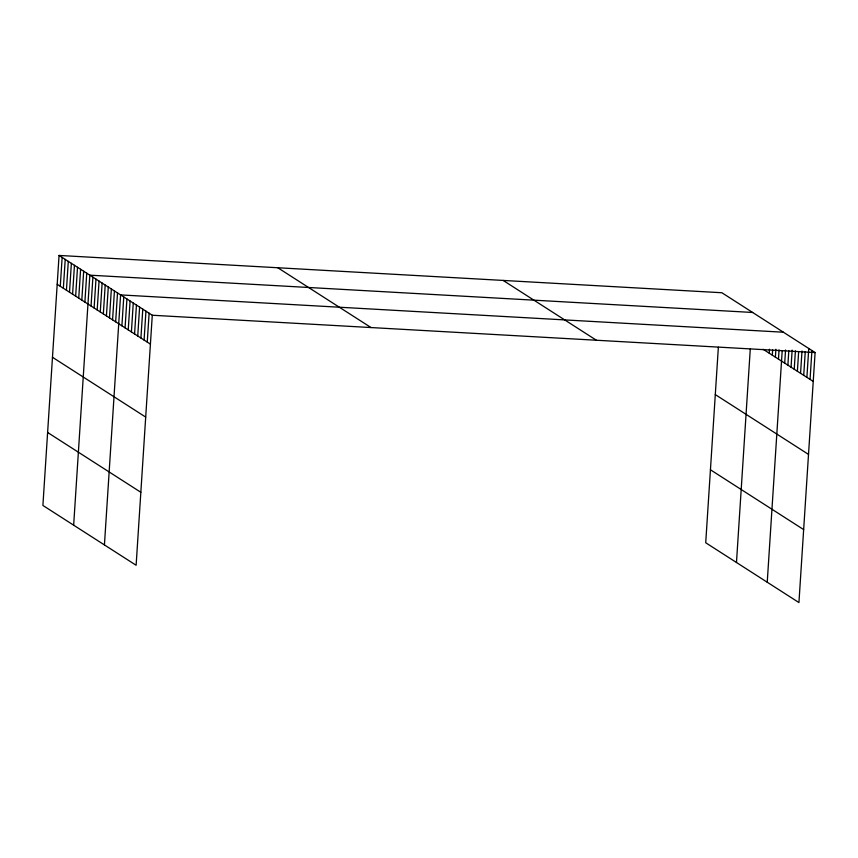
<?xml version="1.0" encoding="UTF-8"?>
<svg xmlns="http://www.w3.org/2000/svg" width="858" height="858" viewBox="0 0 858 858"><rect width="100%" height="100%" fill="white"/><g stroke="black" fill="none" stroke-linecap="round" stroke-linejoin="round"><path stroke-width="1.29" d="M59.063 255.437L42.9 505.448L136.122 565.261L152.284 315.24L59.063 255.437L721.878 292.739L815.1 352.552L798.937 602.563L705.716 542.76L718.361 347.222M60.275 286.282L62.141 257.411M63.353 288.256L65.219 259.384M66.431 290.229L68.297 261.358M69.509 292.203L71.375 263.331M72.587 294.176L74.453 265.304M75.654 296.149L77.52 267.278M78.732 298.123L80.598 269.251M81.81 300.096L83.676 271.225M84.888 302.07L86.755 273.198M73.659 525.193L89.833 275.171L752.638 312.473M91.045 306.016L92.911 277.145M94.112 307.99L95.978 279.118M97.19 309.963L99.056 281.092M100.268 311.937L102.134 283.065M103.346 313.91L105.212 285.038M106.424 315.883L108.29 287.012M109.492 317.857L111.368 288.985M112.57 319.83L114.436 290.959M115.648 321.814L117.514 292.932M104.429 544.927L120.592 294.905L783.408 332.218M121.9 325.815L123.767 296.943M125.064 327.853L126.93 298.97M128.239 329.88L130.105 301.008M131.403 331.917L133.269 303.046M134.577 333.955L136.443 305.073M137.741 335.982L139.607 307.11M140.916 338.02L142.782 309.137M144.08 340.047L145.946 311.175M147.254 342.085L149.12 313.213M736.475 562.494L750.278 349.034M769.229 353.196L769.487 349.26M772.307 355.169L772.65 349.914M775.385 357.142L775.9 349.27M778.463 359.116L779.053 349.925M767.234 582.228L782.217 350.59M784.705 363.127L785.553 350M787.88 365.154L788.813 350.718M791.044 367.192L792.149 350.128M794.218 369.219L795.409 350.847M797.382 371.257L798.659 351.566M800.557 373.294L801.994 350.976M803.721 375.321L805.254 351.694M806.895 377.359L808.762 348.477M810.059 379.386L811.925 350.514M152.284 315.24L815.1 352.552M763.084 349.249L813.234 381.424M715.293 394.594L808.515 454.397M503.153 280.427L596.374 340.24M710.435 469.776L803.656 529.59M277.799 267.75L371.021 327.552M57.196 284.309L150.418 344.122M52.477 357.282L145.699 417.095M47.619 432.475L140.841 492.288"/></g></svg>
